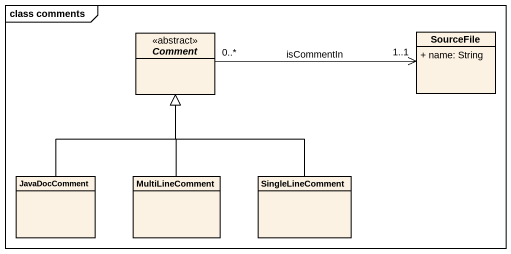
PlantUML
@startuml
mainframe class comments
hide circle
hide empty members
skinparam classAttributeIconSize 0
class SourceFile {
  + name: String
}
abstract class Comment <<abstract>>
class JavaDocComment
class MultiLineComment
class SingleLineComment
Comment "0..*" -right-> "1..1" SourceFile : isCommentIn
JavaDocComment -up-|> Comment
MultiLineComment -up-|> Comment
SingleLineComment -up-|> Comment
@enduml
